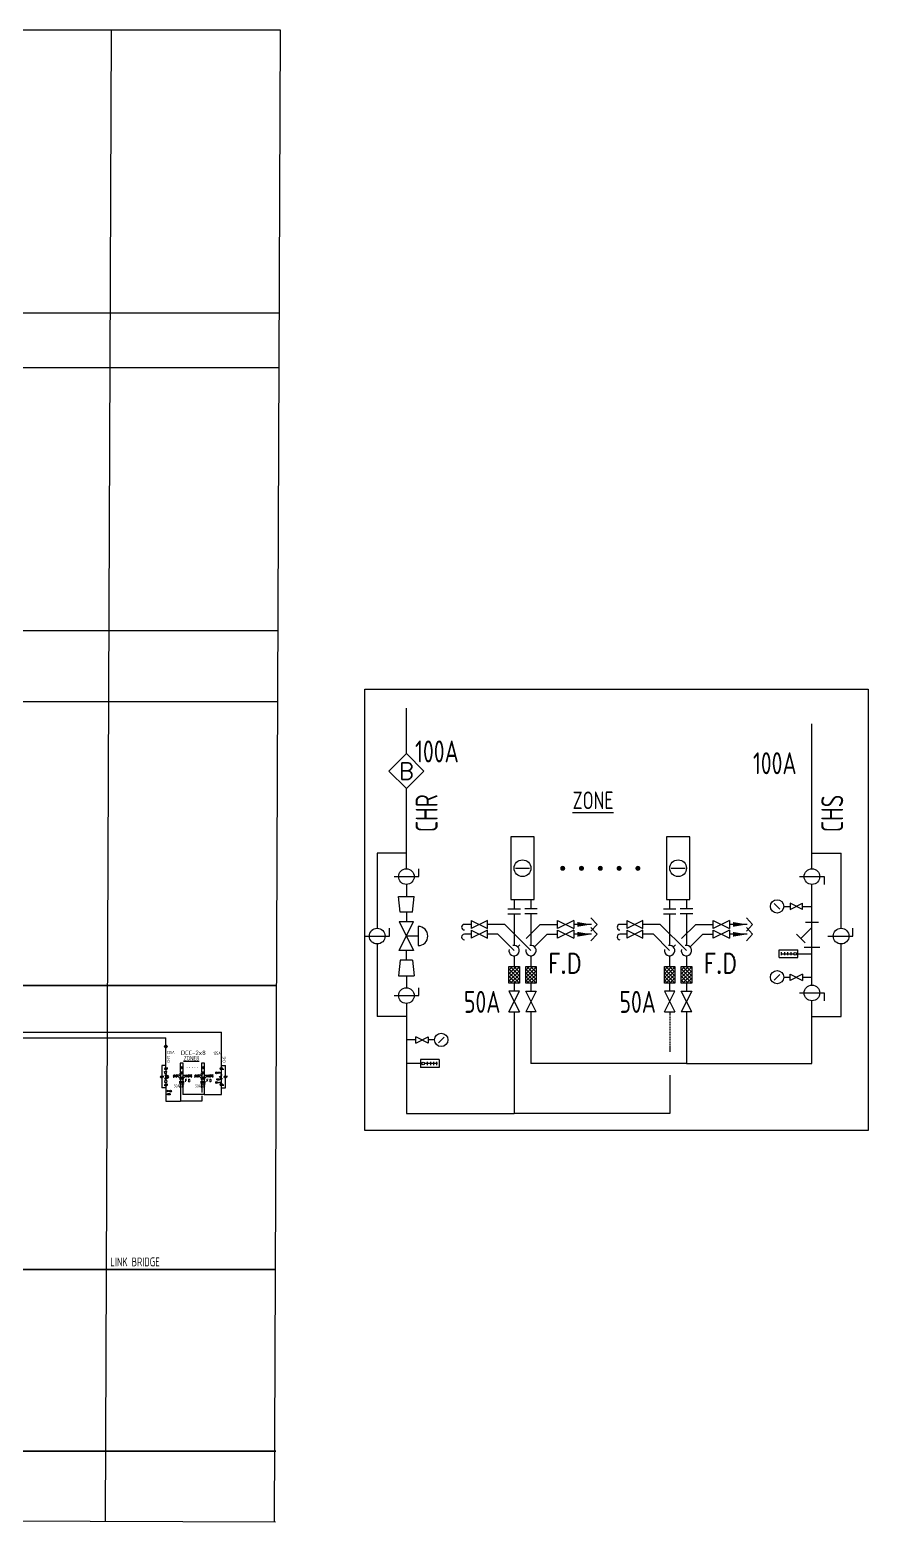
# Model space of a CAD drawing. Header units: millimetres. Extents: x 4929 to 7191, y -208 to 1486.
# Drawn here: x 6240 to 7191, y -208 to 1486 of the extents above; entities that cross this region are included whole.
import ezdxf
from ezdxf.enums import TextEntityAlignment as Align

# ---------------------------------------------------------------- set-up
doc = ezdxf.new("R2010")
doc.units = ezdxf.units.MM
doc.linetypes.add('HIDDEN', pattern=[9.525, 6.35, -3.175])
doc.linetypes.add('HIDDEN2', pattern=[0.1875, 0.125, -0.0625])
for name, color, linetype in [('0-CHR-中溫', 30, 'Continuous'), ('0-CHS-中溫', 3, 'Continuous'), ('A-DETL-01', 1, 'Continuous'), ('M-CEQPM-TEXT', 3, 'Continuous'), ('M-CPIPE-TEXT', 3, 'Continuous'), ('M-CPIPE-VAVE', 2, 'Continuous'), ('M-CWTR-PIPE', 130, 'Continuous'), ('M-HVAC-CMAH', 3, 'Continuous'), ('M-PIPE-CHWR20', 110, 'Continuous'), ('U-PCW-VALVE', 2, 'Continuous')]:
    doc.layers.add(name, color=color, linetype=linetype)
doc.styles.add('AA-TXT', font='isocp.shx', dxfattribs={"bigfont": 'chineset.shx'})
doc.styles.add('STDTEXT', font='simplex.shx', dxfattribs={"bigfont": 'china.shx'})

# ---------------------------------------------------------------- blocks, each defined once
blk = doc.blocks.new('DIM3')
blk.add_solid([(40, -6.7), (40, 6.7), (0, 0)])
blk = doc.blocks.new('DCC PIPE')
at = {"layer": 'U-PCW-VALVE'}
h = blk.add_hatch(dxfattribs=at)
h.set_pattern_fill('ANSI37', color=256, scale=2.66144, angle=90, style=0)
h.set_pattern_definition([(135, (188.80367, -130.49455), (-0.2352403, -0.2352403), []), (225, (188.80367, -130.49455), (0.2352403, -0.2352403), [])])
h.paths.add_polyline_path([(-0.67, 3.67), (-0.67, 5.8), (0.67, 5.8), (0.67, 3.67)])
h = blk.add_hatch(dxfattribs=at)
h.set_pattern_fill('ANSI37', color=256, scale=2.66144, angle=90, style=0)
h.set_pattern_definition([(135, (190.9487, -130.49455), (-0.2352403, -0.2352403), []), (225, (190.9487, -130.49455), (0.2352403, -0.2352403), [])])
h.paths.add_polyline_path([(1.48, 3.67), (1.48, 5.8), (2.81, 5.8), (2.81, 3.67)])
h = blk.add_hatch(dxfattribs=at)
h.set_pattern_fill('ANSI37', color=256, scale=2.66144, angle=90, style=0)
h.set_pattern_definition([(135, (208.65864, -130.49455), (-0.2352403, -0.2352403), []), (225, (208.65864, -130.49455), (0.2352403, -0.2352403), [])])
h.paths.add_polyline_path([(19.19, 3.67), (19.19, 5.8), (20.52, 5.8), (20.52, 3.67)])
h = blk.add_hatch(dxfattribs=at)
h.set_pattern_fill('ANSI37', color=256, scale=2.66144, angle=90, style=0)
h.set_pattern_definition([(135, (210.80367, -130.49455), (-0.2352403, -0.2352403), []), (225, (210.80367, -130.49455), (0.2352403, -0.2352403), [])])
h.paths.add_polyline_path([(21.33, 3.67), (21.33, 5.8), (22.67, 5.8), (22.67, 3.67)])
at = {"layer": '0-CHR-中溫', "ltscale": 1000}
for p, q in [((0, 12.53), (0, 8.51)), ((19.85, 12.53), (19.85, 8.51)), ((0, 7.18), (0, 5.8)), ((19.85, 7.18), (19.85, 5.8)), ((0, 3.67), (0, 2.67)), ((19.85, 3.67), (19.85, 2.67))]:
    blk.add_line(p, q, dxfattribs=at)
for centre in [(0, 7.84), (19.85, 7.84)]:
    blk.add_arc(centre, 0.667, 167.3219, 102.6781, dxfattribs=at)
at = {"layer": '0-CHS-中溫', "ltscale": 1000}
for p, q in [((2.15, 12.53), (2.15, 8.51)), ((22, 12.53), (22, 8.51)), ((2.15, 7.18), (2.15, 5.8)), ((22, 7.18), (22, 5.8)), ((2.15, 3.67), (2.15, 2.67)), ((22, 3.67), (22, 2.67))]:
    blk.add_line(p, q, dxfattribs=at)
for centre in [(2.15, 7.84), (22, 7.84)]:
    blk.add_arc(centre, 0.667, 167.3219, 102.6781, dxfattribs=at)
at = {"layer": 'M-CPIPE-VAVE'}
for p, q in [((-3.4, 11.7), (-5.47, 10.66)), ((-5.47, 11.7), (-3.4, 10.66)), ((-5.47, 11.7), (-5.47, 10.66)), ((-3.4, 10.66), (-3.4, 11.7)), ((5.55, 10.66), (5.55, 11.7)), ((7.62, 11.7), (5.55, 10.66)), ((5.55, 11.7), (7.62, 10.66)), ((7.62, 11.7), (7.62, 10.66)), ((9.81, 12.03), (10.58, 11.18)), ((16.45, 11.7), (14.38, 10.66)), ((14.38, 11.7), (16.45, 10.66)), ((14.38, 11.7), (14.38, 10.66)), ((16.45, 10.66), (16.45, 11.7)), ((25.4, 10.66), (25.4, 11.7)), ((27.47, 11.7), (25.4, 10.66)), ((25.4, 11.7), (27.47, 10.66)), ((27.47, 11.7), (27.47, 10.66)), ((29.67, 12.03), (30.44, 11.18)), ((-5.47, 11.18), (-6.35, 11.18)), ((-5.47, 9.92), (-6.35, 9.92)), ((-3.4, 10.44), (-5.47, 9.41)), ((-5.47, 10.44), (-3.4, 9.41)), ((-5.47, 10.44), (-5.47, 9.41)), ((-1.19, 11.18), (-3.4, 11.18)), ((-3.4, 9.41), (-3.4, 10.44)), ((-2.08, 9.92), (-3.4, 9.92)), ((0, 7.84), (-2.08, 9.92)), ((2.15, 7.84), (-1.19, 11.18)), ((1.53, 9.37), (3.34, 11.18)), ((2.62, 8.31), (4.23, 9.92)), ((3.34, 11.18), (5.55, 11.18)), ((4.23, 9.92), (5.55, 9.92)), ((5.55, 9.41), (5.55, 10.44)), ((7.62, 10.44), (5.55, 9.41)), ((5.55, 10.44), (7.62, 9.41)), ((9.89, 11.18), (7.62, 11.18)), ((7.62, 10.44), (7.62, 9.41)), ((9.89, 9.92), (7.62, 9.92)), ((9.81, 10.33), (10.58, 11.18)), ((9.81, 10.77), (10.58, 9.92)), ((9.81, 9.07), (10.58, 9.92)), ((14.38, 11.18), (13.5, 11.18)), ((14.38, 9.92), (13.5, 9.92)), ((16.45, 10.44), (14.38, 9.41)), ((14.38, 10.44), (16.45, 9.41)), ((14.38, 10.44), (14.38, 9.41)), ((18.66, 11.18), (16.45, 11.18)), ((16.45, 9.41), (16.45, 10.44)), ((17.77, 9.92), (16.45, 9.92)), ((19.85, 7.84), (17.77, 9.92)), ((22, 7.84), (18.66, 11.18)), ((21.38, 9.37), (23.19, 11.18)), ((22.47, 8.31), (24.08, 9.92)), ((23.19, 11.18), (25.4, 11.18)), ((24.08, 9.92), (25.4, 9.92)), ((25.4, 9.41), (25.4, 10.44)), ((27.47, 10.44), (25.4, 9.41)), ((25.4, 10.44), (27.47, 9.41)), ((29.74, 11.18), (27.47, 11.18)), ((27.47, 10.44), (27.47, 9.41)), ((29.74, 9.92), (27.47, 9.92)), ((29.67, 10.33), (30.44, 11.18)), ((29.67, 10.77), (30.44, 9.92)), ((29.67, 9.07), (30.44, 9.92)), ((0.47, 8.31), (0.74, 8.58)), ((20.33, 8.31), (20.59, 8.58))]:
    blk.add_line(p, q, dxfattribs=at)
for centre in [(-6.35, 10.83), (-6.35, 9.57), (13.5, 10.83), (13.5, 9.57)]:
    blk.add_arc(centre, 0.35, 90, 270, dxfattribs=at)
at = {"layer": 'M-CWTR-PIPE'}
for p, q in [((0.18, 18.35), (1.96, 18.35)), ((20.04, 18.35), (21.82, 18.35)), ((0, 14.35), (0, 13.17)), ((2.15, 14.35), (2.15, 13.17)), ((19.85, 14.35), (19.85, 13.17)), ((22, 14.35), (22, 13.17)), ((-0.8, 13.17), (0.8, 13.17)), ((2.95, 13.17), (1.35, 13.17)), ((19.05, 13.17), (20.65, 13.17)), ((22.8, 13.17), (21.2, 13.17))]:
    blk.add_line(p, q, dxfattribs=at)
for points in [[(2.57, 14.35), (2.57, 22.35), (-0.43, 22.35), (-0.43, 14.35)], [(22.43, 14.35), (22.43, 22.35), (19.43, 22.35), (19.43, 14.35)]]:
    blk.add_lwpolyline(points, close=True, dxfattribs=at)
for centre in [(1.07, 18.35), (20.93, 18.35)]:
    blk.add_circle(centre, 1.07, dxfattribs=at)
at = {"layer": 'M-HVAC-CMAH', "const_width": 0.32}
for points in [[(6.36, 18.34, 1), (6.04, 18.34, 1)], [(8.76, 18.34, 1), (8.44, 18.34, 1)], [(11.16, 18.34, 1), (10.84, 18.34, 1)], [(13.56, 18.34, 1), (13.24, 18.34, 1)], [(15.96, 18.34, 1), (15.64, 18.34, 1)]]:
    blk.add_lwpolyline(points, format="xyb", close=True, dxfattribs=at)
at = {"layer": 'U-PCW-VALVE'}
for p, q in [((-0.8, 12.53), (0.8, 12.53)), ((2.95, 12.53), (1.35, 12.53)), ((19.05, 12.53), (20.65, 12.53)), ((22.8, 12.53), (21.2, 12.53)), ((-0.67, 5.8), (0.67, 5.8)), ((-0.67, 3.67), (-0.67, 5.8)), ((0.67, 5.8), (0.67, 3.67)), ((1.48, 5.8), (2.81, 5.8)), ((1.48, 3.67), (1.48, 5.8)), ((2.81, 5.8), (2.81, 3.67)), ((19.19, 5.8), (20.52, 5.8)), ((19.19, 3.67), (19.19, 5.8)), ((20.52, 5.8), (20.52, 3.67)), ((21.33, 5.8), (22.67, 5.8)), ((21.33, 3.67), (21.33, 5.8)), ((22.67, 5.8), (22.67, 3.67)), ((0.67, 3.67), (-0.67, 3.67)), ((0.67, 2.67), (-0.67, 2.67)), ((-0.67, 0), (0.67, 2.67)), ((-0.67, 2.67), (0.67, 0)), ((2.81, 3.67), (1.48, 3.67)), ((1.48, 2.67), (2.81, 2.67)), ((2.81, 2.67), (1.48, 0)), ((2.81, 0), (1.48, 2.67)), ((20.52, 3.67), (19.19, 3.67)), ((20.52, 2.67), (19.19, 2.67)), ((19.19, 2.67), (20.52, 0)), ((19.19, 0), (20.52, 2.67)), ((22.67, 3.67), (21.33, 3.67)), ((21.33, 2.67), (22.67, 2.67)), ((22.67, 0), (21.33, 2.67)), ((22.67, 2.67), (21.33, 0)), ((-0.67, 0), (0.67, 0)), ((2.81, 0), (1.48, 0)), ((19.19, 0), (20.52, 0)), ((22.67, 0), (21.33, 0))]:
    blk.add_line(p, q, dxfattribs=at)
at = {"layer": 'M-CPIPE-VAVE', "linetype": 'HIDDEN2', "xscale": -0.04545454545450411, "yscale": 0.04545454545450411, "zscale": 0.045454545454545}
for p in [(9.89, 11.18), (29.74, 11.18), (9.89, 9.92), (29.74, 9.92)]:
    blk.add_blockref('DIM3', p, dxfattribs=at)

msp = doc.modelspace()

# ---------------------------------------------------------------- linework, layer by layer
msp.add_lwpolyline([(6620, 737.1), (7191.3, 737.1), (7191.3, 236.2), (6620, 236.2)], close=True)
at = {"layer": '0-CHR-中溫', "ltscale": 1000}
for p, q in [((6667.2, 664), (6667.2, 715.6)), ((6667.2, 533), (6667.2, 624.3)), ((6634.1, 551.1), (6634.1, 465.7)), ((6667.2, 551.1), (6634.1, 551.1)), ((6667.2, 515.5), (6667.2, 501.8)), ((6667.2, 484), (6667.2, 473.3)), ((6634.1, 447.9), (6634.1, 365.6)), ((6667.2, 429.7), (6667.2, 440.4)), ((6667.2, 411.9), (6667.2, 398.1)), ((6667.2, 380.4), (6667.2, 255.4)), ((6667.2, 365.6), (6634.1, 365.6)), ((6789.5, 370.7), (6789.5, 255.4)), ((5182.4, 341.3), (6394.2, 341.4)), ((6394.2, 333.6), (6394.2, 341.4)), ((6394.2, 307.5), (6394.2, 329.7)), ((6389.6, 310), (6389.6, 298.3)), ((6394.2, 310), (6389.6, 310)), ((6394.2, 305.1), (6394.2, 303.2)), ((6389.6, 295.8), (6389.6, 284.5)), ((6394.2, 300.8), (6394.2, 299.3)), ((6394.2, 293.3), (6394.2, 294.8)), ((6394.2, 290.9), (6394.2, 289)), ((6966.1, 299), (6966.1, 255.4)), ((6394.2, 284.5), (6389.6, 284.5)), ((6394.2, 286.5), (6394.2, 269.4)), ((6410.9, 285.2), (6410.9, 269.4)), ((6435.2, 275.4), (6435.2, 269.4)), ((6394.2, 269.4), (6410.9, 269.4)), ((6435.2, 269.4), (6410.9, 269.4)), ((6667.2, 255.4), (6789.5, 255.4)), ((6966.1, 255.4), (6789.5, 255.4))]:
    msp.add_line(p, q, dxfattribs=at)
at = {"layer": '0-CHR-中溫'}
for p, q in [((6647.4, 644.1), (6667.2, 664)), ((6667.2, 664), (6687, 644.1)), ((6647.4, 644.1), (6667.2, 624.3)), ((6687, 644.1), (6667.2, 624.3)), ((6392.2, 331.7), (6394.2, 333.6)), ((6392.2, 331.7), (6394.2, 329.7)), ((6394.2, 333.6), (6396.1, 331.7)), ((6396.1, 331.7), (6394.2, 329.7))]:
    msp.add_line(p, q, dxfattribs=at)
at = {"layer": '0-CHS-中溫', "ltscale": 1000}
for p, q in [((7127.5, 533.3), (7127.5, 697.8)), ((7127.5, 551.1), (7160.6, 551.1)), ((7160.6, 465.7), (7160.6, 551.1)), ((7127.5, 401.2), (7127.5, 515.5)), ((7160.6, 365.6), (7160.6, 447.9)), ((7127.5, 312.3), (7127.5, 383.4)), ((6808.6, 370.7), (6808.6, 312.3)), ((6985.2, 370.7), (6985.2, 312.3)), ((7127.5, 365.6), (7160.6, 365.6)), ((5172.8, 347.9), (6457.3, 347.9)), ((6457.3, 307.5), (6457.3, 347.9)), ((6457.3, 310), (6461.8, 310)), ((6457.3, 289.4), (6457.3, 305.1)), ((6461.8, 298.3), (6461.8, 310)), ((6985.2, 312.3), (6808.6, 312.3)), ((6985.2, 312.3), (7127.5, 312.3)), ((6461.8, 284.5), (6461.8, 295.8)), ((6413.6, 285.2), (6413.6, 277.2)), ((6437.8, 277.2), (6413.6, 277.2)), ((6437.8, 285.2), (6437.8, 277.2)), ((6437.8, 277.2), (6457.3, 277.2)), ((6457.3, 277.2), (6457.3, 287)), ((6457.3, 284.5), (6461.8, 284.5))]:
    msp.add_line(p, q, dxfattribs=at)
at = {"layer": 'A-DETL-01', "linetype": 'Continuous'}
for p, q in [((5156.9, 1485.6), (6524.1, 1485.6)), ((6332.2, 1485.6), (6325.3, -207.7)), ((6524.1, 1485.6), (6517.2, -208.4)), ((6522.8, 1163.8), (5156.3, 1163.8)), ((6522.5, 1101.9), (5256.3, 1101.9)), ((6521.3, 803.4), (5253.3, 803.4)), ((6521, 722.6), (5253.3, 722.6)), ((5154.8, 400.6), (6519.7, 400.6)), ((6519.7, 400.6), (5253.3, 400.6)), ((5154.2, 78.5), (6519.1, 78.5)), ((6519.1, 78.5), (5252.7, 78.5)), ((5154.5, -128), (6519.1, -128)), ((6519.1, -128), (5252.8, -128)), ((6518.8, -208.4), (5252.8, -203.9))]:
    msp.add_line(p, q, dxfattribs=at)
at = {"layer": 'M-PIPE-CHWR20', "ltscale": 0.1}
for p, q in [((6660.1, 484), (6658.3, 501.8)), ((6658.3, 501.8), (6676.1, 501.8)), ((6674.3, 484), (6676.1, 501.8)), ((6674.3, 484), (6660.1, 484)), ((6660.1, 429.7), (6658.3, 411.9)), ((6674.3, 429.7), (6660.1, 429.7)), ((6674.3, 429.7), (6676.1, 411.9)), ((6658.3, 411.9), (6676.1, 411.9)), ((6393.2, 300.8), (6392.9, 303.2)), ((6392.9, 303.2), (6395.4, 303.2)), ((6393.2, 293.3), (6392.9, 290.9)), ((6392.9, 290.9), (6395.4, 290.9)), ((6395.1, 300.8), (6393.2, 300.8)), ((6395.1, 293.3), (6393.2, 293.3)), ((6395.1, 300.8), (6395.4, 303.2)), ((6395.1, 293.3), (6395.4, 290.9))]:
    msp.add_line(p, q, dxfattribs=at)
at = {"layer": 'M-PIPE-CHWR20', "linetype": 'HIDDEN', "ltscale": 0.2}
for p, q in [((6966.1, 370.7), (6966.1, 325.6)), ((6435.2, 285.2), (6435.2, 279))]:
    msp.add_line(p, q, dxfattribs=at)
at = {"layer": 'U-PCW-VALVE'}
for p, q in [((6681.3, 524.4), (6681.3, 533.3)), ((6653.2, 524.4), (6681.3, 524.4)), ((7113.4, 524.4), (7141.5, 524.4)), ((7141.5, 524.4), (7141.5, 515.5)), ((7091.1, 487.3), (7084.6, 493.9)), ((7102.6, 494.2), (7102.6, 487.1)), ((7116.8, 487.1), (7102.6, 494.2)), ((7102.6, 487.1), (7116.8, 494.2)), ((7116.8, 487.1), (7116.8, 494.2)), ((7095.4, 490.6), (7102.6, 490.6)), ((7116.8, 490.6), (7127.5, 490.6)), ((6648.1, 456.8), (6648.1, 465.7)), ((6659, 473.3), (6675.4, 473.3)), ((6659, 440.4), (6675.4, 473.3)), ((6659, 473.3), (6675.4, 440.4)), ((6680.7, 467.8), (6680.7, 446.2)), ((7109.9, 459.1), (7119.9, 449.1)), ((7109.9, 459.1), (7119.9, 449.1)), ((7127.5, 466.7), (7114.9, 454.1)), ((7120.1, 472.8), (7134.9, 472.8)), ((7173.7, 456.8), (7173.7, 465.7)), ((6620, 456.8), (6648.1, 456.8)), ((6680.7, 456.8), (6667.2, 456.8)), ((7090.2, 432.4), (7090.2, 441.3)), ((7090.2, 432.4), (7090.2, 441.3)), ((7090.2, 441.3), (7111.6, 441.3)), ((7090.2, 441.3), (7111.6, 441.3)), ((7111.6, 432.4), (7111.6, 441.3)), ((7111.6, 432.4), (7111.6, 441.3)), ((7118.6, 444.4), (7136.4, 444.4)), ((7120.1, 444.4), (7134.9, 444.4)), ((7145.6, 456.8), (7173.7, 456.8)), ((6675.4, 440.4), (6659, 440.4)), ((7090.2, 432.4), (7111.6, 432.4)), ((7090.2, 432.4), (7111.6, 432.4)), ((7092, 436.8), (7106.8, 436.8)), ((7092, 436.8), (7106.8, 436.8)), ((7093.1, 435.1), (7093.1, 438.6)), ((7093.1, 435.1), (7093.1, 438.6)), ((7096.7, 435.1), (7096.7, 438.6)), ((7096.7, 435.1), (7096.7, 438.6)), ((7100.2, 435.1), (7100.2, 438.6)), ((7100.2, 435.1), (7100.2, 438.6)), ((7103.8, 435.1), (7103.8, 438.6)), ((7103.8, 435.1), (7103.8, 438.6)), ((7111.6, 436.8), (7127.5, 436.8)), ((7111.6, 436.8), (7127.5, 436.8)), ((7091.1, 413.4), (7084.6, 406.9)), ((7095.4, 410.2), (7102.6, 410.2)), ((7102.6, 406.6), (7102.6, 413.7)), ((7116.8, 413.7), (7102.6, 406.6)), ((7102.6, 413.7), (7116.8, 406.6)), ((7116.8, 413.7), (7116.8, 406.6)), ((7116.8, 410.2), (7127.5, 410.2)), ((6681.3, 389.3), (6681.3, 398.2)), ((7113.4, 392.3), (7141.5, 392.3)), ((7141.5, 392.3), (7141.5, 383.4)), ((6653.2, 389.3), (6681.3, 389.3)), ((6677.9, 339), (6667.2, 339)), ((6677.9, 335.4), (6677.9, 342.5)), ((6677.9, 335.4), (6692.1, 342.5)), ((6692.1, 335.4), (6677.9, 342.5)), ((6692.1, 342.5), (6692.1, 335.4)), ((6699.3, 339), (6692.1, 339)), ((6703.6, 335.7), (6710.1, 342.3)), ((6392.2, 306.3), (6396.1, 306.3)), ((6396.1, 306.3), (6396.1, 307.5)), ((6455.4, 306.3), (6459.2, 306.3)), ((6459.2, 306.3), (6459.2, 305.1)), ((6683.1, 312.3), (6667.2, 312.3)), ((6683.1, 312.3), (6667.2, 312.3)), ((6683.1, 316.8), (6683.1, 307.8)), ((6683.1, 316.8), (6683.1, 307.8)), ((6704.5, 316.8), (6683.1, 316.8)), ((6704.5, 316.8), (6683.1, 316.8)), ((6704.5, 307.8), (6683.1, 307.8)), ((6704.5, 307.8), (6683.1, 307.8)), ((6702.7, 312.3), (6687.9, 312.3)), ((6702.7, 312.3), (6687.9, 312.3)), ((6690.9, 314.1), (6690.9, 310.5)), ((6690.9, 314.1), (6690.9, 310.5)), ((6694.5, 314.1), (6694.5, 310.5)), ((6694.5, 314.1), (6694.5, 310.5)), ((6698, 314.1), (6698, 310.5)), ((6698, 314.1), (6698, 310.5)), ((6701.6, 314.1), (6701.6, 310.5)), ((6701.6, 314.1), (6701.6, 310.5)), ((6704.5, 316.8), (6704.5, 307.8)), ((6704.5, 316.8), (6704.5, 307.8)), ((6387.7, 297), (6391.5, 297)), ((6391.5, 297), (6391.5, 298.3)), ((6393, 299.3), (6395.3, 299.3)), ((6393, 294.8), (6395.3, 299.3)), ((6393, 299.3), (6395.3, 294.8)), ((6395.3, 294.8), (6393, 294.8)), ((6396, 297), (6394.2, 297)), ((6396, 298.5), (6396, 295.6)), ((6396.1, 287.8), (6396.1, 289)), ((6452.3, 301.2), (6451.4, 302.1)), ((6452.3, 291.1), (6451.4, 290.2)), ((6452.2, 293.7), (6452.2, 294.9)), ((6452.2, 293.7), (6452.2, 294.9)), ((6452.2, 294.9), (6455.1, 294.9)), ((6452.2, 294.9), (6455.1, 294.9)), ((6452.2, 293.7), (6455.1, 293.7)), ((6452.2, 293.7), (6455.1, 293.7)), ((6452.4, 294.3), (6454.5, 294.3)), ((6452.4, 294.3), (6454.5, 294.3)), ((6452.6, 294), (6452.6, 294.5)), ((6452.6, 294), (6452.6, 294.5)), ((6452.9, 301.7), (6453.9, 301.7)), ((6452.9, 290.6), (6453.9, 290.6)), ((6453.1, 294), (6453.1, 294.5)), ((6453.1, 294), (6453.1, 294.5)), ((6453.6, 294), (6453.6, 294.5)), ((6453.6, 294), (6453.6, 294.5)), ((6453.9, 302.2), (6453.9, 301.2)), ((6455.8, 301.2), (6453.9, 302.2)), ((6453.9, 301.2), (6455.8, 302.2)), ((6453.9, 290.1), (6453.9, 291.1)), ((6455.8, 291.1), (6453.9, 290.1)), ((6453.9, 291.1), (6455.8, 290.1)), ((6454, 294), (6454, 294.5)), ((6454, 294), (6454, 294.5)), ((6454.9, 297.3), (6456.3, 296)), ((6454.9, 297.3), (6456.3, 296)), ((6455.1, 293.7), (6455.1, 294.9)), ((6455.1, 293.7), (6455.1, 294.9)), ((6455.1, 294.3), (6457.3, 294.3)), ((6455.1, 294.3), (6457.3, 294.3)), ((6455.4, 288.2), (6459.2, 288.2)), ((6457.3, 298.4), (6455.6, 296.7)), ((6455.8, 301.2), (6455.8, 302.2)), ((6455.8, 301.7), (6457.3, 301.7)), ((6455.8, 291.1), (6455.8, 290.1)), ((6455.8, 290.6), (6457.3, 290.6)), ((6456.1, 295.3), (6458.5, 295.3)), ((6456.3, 299.2), (6458.3, 299.2)), ((6456.3, 295.3), (6458.3, 295.3)), ((6459.2, 288.2), (6459.2, 287)), ((6459.9, 297), (6463.8, 297)), ((6463.8, 297), (6463.8, 298.3)), ((6392.2, 287.8), (6396.1, 287.8)), ((6395.6, 280.9), (6394.2, 280.9)), ((6396.3, 277.2), (6394.2, 277.2)), ((6396.3, 277.2), (6394.2, 277.2)), ((6395.6, 280.4), (6395.6, 281.4)), ((6395.6, 280.4), (6397.6, 281.4)), ((6397.6, 280.4), (6395.6, 281.4)), ((6396.3, 277.8), (6396.3, 276.6)), ((6396.3, 277.8), (6396.3, 276.6)), ((6399.3, 277.8), (6396.3, 277.8)), ((6399.3, 277.8), (6396.3, 277.8)), ((6399.3, 276.6), (6396.3, 276.6)), ((6399.3, 276.6), (6396.3, 276.6)), ((6399, 277.2), (6397, 277.2)), ((6399, 277.2), (6397, 277.2)), ((6397.4, 277.5), (6397.4, 277)), ((6397.4, 277.5), (6397.4, 277)), ((6397.6, 281.4), (6397.6, 280.4)), ((6398.6, 280.9), (6397.6, 280.9)), ((6397.9, 277.5), (6397.9, 277)), ((6397.9, 277.5), (6397.9, 277)), ((6398.4, 277.5), (6398.4, 277)), ((6398.4, 277.5), (6398.4, 277)), ((6398.9, 277.5), (6398.9, 277)), ((6398.9, 277.5), (6398.9, 277)), ((6399.1, 280.4), (6400, 281.3)), ((6399.3, 277.8), (6399.3, 276.6)), ((6399.3, 277.8), (6399.3, 276.6))]:
    msp.add_line(p, q, dxfattribs=at)
for centre, radius in [((6667.2, 524.4), 8.89), ((7127.5, 524.4), 8.89), ((7087.9, 490.6), 7.56), ((6634.1, 456.8), 8.89), ((7160.6, 456.8), 8.89), ((7108.4, 436.8), 1.59), ((7108.4, 436.8), 1.59), ((7087.9, 410.2), 7.56), ((6667.2, 389.3), 8.89), ((7127.5, 392.3), 8.89), ((6706.8, 339), 7.56), ((6394.2, 306.3), 1.22), ((6457.3, 306.3), 1.22), ((6686.3, 312.3), 1.59), ((6686.3, 312.3), 1.59), ((6389.6, 297), 1.22), ((6394.2, 287.8), 1.22), ((6451.9, 301.7), 1.04), ((6451.9, 290.6), 1.04), ((6454.7, 294.3), 0.218), ((6454.7, 294.3), 0.218), ((6457.3, 288.2), 1.22), ((6461.8, 297), 1.22), ((6396.8, 277.2), 0.218), ((6396.8, 277.2), 0.218), ((6399.6, 280.9), 1.04)]:
    msp.add_circle(centre, radius, dxfattribs=at)
for centre, radius in [((6680.7, 456.9), 10.9), ((6396, 297), 1.49)]:
    msp.add_arc(centre, radius, 270, 90, dxfattribs=at)

# ---------------------------------------------------------------- block references
at = {"layer": '0-CHS-中溫', "ltscale": 1000}
for p, xscale, yscale, zscale in [((6789.5, 370.7), 8.891179351528299, 8.891179351528299, 8.891179351528299), ((6410.9, 285.2), 1.21957353685237, 1.21957353685237, 1.21957353685237)]:
    msp.add_blockref('DCC PIPE', p, dxfattribs=dict(at, xscale=xscale, yscale=yscale, zscale=zscale))

# ---------------------------------------------------------------- texts
at = {"layer": '0-CHR-中溫', "style": 'AA-TXT', "width": 0.8}
for s, height, p in [('100A', 24.9, (6677.1, 654)), ('125A', 3.41, (6395.6, 323.1))]:
    msp.add_text(s, height=height, dxfattribs=at).set_placement(p)
at = {"layer": '0-CHR-中溫', "style": 'STDTEXT'}
for height, p in [(18.9, (6667.2, 644.1)), (1.83, (6394.2, 331.7))]:
    msp.add_text('B', height=height, dxfattribs=at).set_placement(p, align=Align.MIDDLE)
at = {"layer": '0-CHR-中溫', "ltscale": 1000, "style": 'AA-TXT', "width": 0.8}
for height, p in [(24.9, (6690.2, 574.8)), (3.41, (6397.3, 313.2))]:
    msp.add_text('CHR', height=height, rotation=90, dxfattribs=at).set_placement(p, align=Align.MIDDLE_LEFT)
at = {"layer": 'M-CEQPM-TEXT', "style": 'AA-TXT', "width": 0.8}
for s, height, p in [('%%UZONE', 20, (6879.1, 611)), ('%%UZONE8', 5, (6423.2, 318.2))]:
    msp.add_text(s, height=height, dxfattribs=at).set_placement(p, align=Align.MIDDLE)
msp.add_text('LINK BRIDGE ', height=10, dxfattribs=at).set_placement((6331.3, 82))
at = {"layer": 'M-CEQPM-TEXT', "insert": (6411.3, 326.9), "char_height": 5, "attachment_point": 1, "style": 'AA-TXT'}
msp.add_mtext_dynamic_manual_height_columns('DCC-2x8', width=22.773, gutter_width=12.5, heights=[0], dxfattribs=at)
at = {"layer": 'M-CPIPE-TEXT', "width": 0.8}
for s, height, style, p in [('100A', 24.9, 'AA-TXT', (7060.5, 640.6)), ('F.D', 22.23, 'STDTEXT', (6828.1, 414.8)), ('F.D', 22.23, 'STDTEXT', (7004.6, 414.8)), ('50A', 24.9, 'AA-TXT', (6732.6, 369.7)), ('50A', 24.9, 'AA-TXT', (6909.1, 369.7)), ('125A', 3.41, 'AA-TXT', (6448.1, 322.2)), ('50A', 3.41, 'AA-TXT', (6403.1, 285.1)), ('F.D', 3.05, 'STDTEXT', (6416.2, 291.3)), ('50A', 3.41, 'AA-TXT', (6427.3, 285.1)), ('F.D', 3.05, 'STDTEXT', (6440.4, 291.3))]:
    msp.add_text(s, height=height, dxfattribs=dict(at, style=style)).set_placement(p)
at = {"layer": 'M-CPIPE-TEXT', "style": 'AA-TXT', "width": 0.8}
for height, p in [(24.9, (7150.5, 574.8)), (3.41, (6460.5, 313.2))]:
    msp.add_text('CHS', height=height, rotation=90, dxfattribs=at).set_placement(p, align=Align.MIDDLE_LEFT)

doc.saveas('drawing.dxf')
